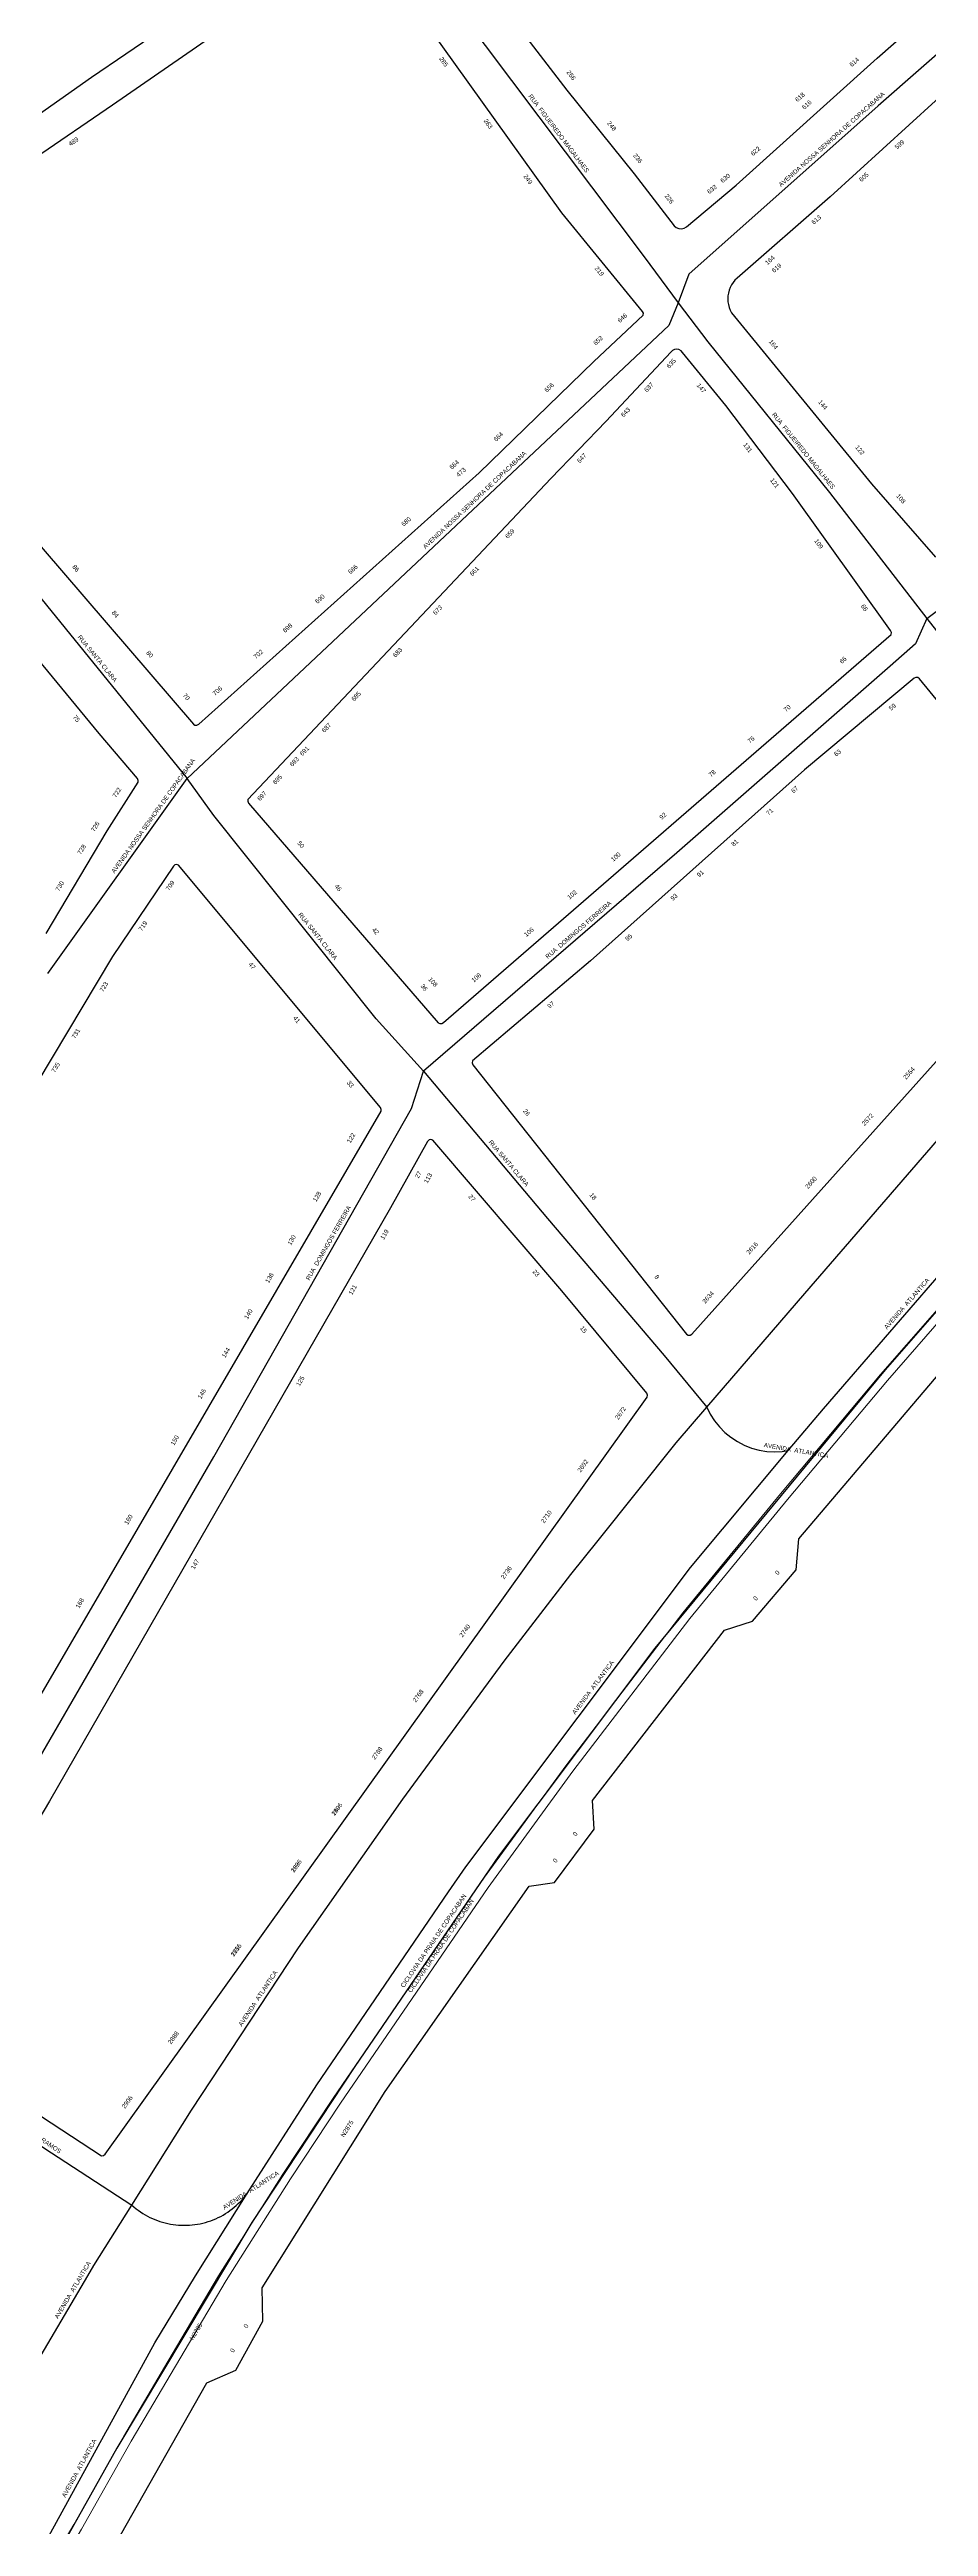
# Model space of a CAD drawing. Header units: millimetres. Extents: x 617751 to 636088, y 68402 to 77988.
# Drawn here: x 629417 to 629652, y 70839 to 71504 of the extents above; entities that cross this region are included whole.
import ezdxf

# ---------------------------------------------------------------- set-up
doc = ezdxf.new("R2010")
doc.units = ezdxf.units.MM
doc.header["$LTSCALE"] = 3
doc.header["$MEASUREMENT"] = 0
for name, color, linetype in [('ALINHAMENTO PREDIAL', 120, 'Continuous'), ('NOME LOGRADOURO', 252, 'Continuous'), ('NUMERAÇÃO', 7, 'Continuous'), ('OBRA DE ARTE', 190, 'Continuous')]:
    doc.layers.add(name, color=color, linetype=linetype)
doc.styles.get("Standard").update_dxf_attribs({"font": 'arial.ttf'})

msp = doc.modelspace()

# ---------------------------------------------------------------- linework, layer by layer
at = {"layer": 'ALINHAMENTO PREDIAL'}
for points in [[(629517.63, 71543.65), (629531.81, 71524.13), (629555.32, 71493.43), (629573.39, 71470.98), (629584.09, 71457.02), (629584.65, 71456.54), (629585.33, 71456.26), (629586.06, 71456.2), (629586.78, 71456.37), (629587.37, 71456.73), (629600.75, 71467.92), (629638.53, 71502.03), (629662.7, 71523.32)], [(629492.35, 71530.21), (629433.38, 71489.4), (629392.04, 71461.09), (629383.99, 71455.6), (629359, 71437.66), (629358.7, 71437.24), (629358.65, 71436.73), (629358.86, 71436.25)], [(629358.86, 71436.25), (629365.85, 71427.82), (629402.77, 71384.16), (629455.1, 71323.25), (629455.53, 71322.95), (629456.05, 71322.91), (629456.57, 71323.18), (629531.79, 71390.73), (629562.53, 71420.6), (629575.78, 71433.03), (629575.83, 71433.55), (629575.62, 71434.02), (629553.96, 71460.53), (629514.79, 71515.21)], [(629661.24, 71496.97), (629625.97, 71464.8), (629600.97, 71442.94), (629600.41, 71442.39), (629599.92, 71441.79), (629599.49, 71441.13), (629599.13, 71440.44), (629598.85, 71439.71), (629598.65, 71438.96), (629598.52, 71438.19), (629598.48, 71437.41), (629598.51, 71436.63), (629598.63, 71435.85), (629598.83, 71435.1), (629599.11, 71434.37), (629599.46, 71433.67)], [(629599.46, 71433.67), (629637.02, 71387.74), (629654.22, 71368.07)], [(629469.94, 71302.01), (629520.76, 71243.05), (629521.21, 71242.81), (629521.73, 71242.82), (629522.2, 71243.12), (629642.29, 71347.29), (629642.38, 71347.8), (629642.17, 71348.33), (629615.87, 71385.17), (629597.94, 71408.77), (629586.35, 71423.02), (629585.93, 71423.47), (629585.39, 71423.76), (629584.78, 71423.87), (629584.17, 71423.79), (629583.62, 71423.53), (629583.17, 71423.11), (629565.83, 71404.54), (629551, 71389.13), (629469.76, 71303), (629469.72, 71302.49), (629469.94, 71302.01)], [(629415.58, 71267), (629431.97, 71294.53), (629440.28, 71307.61), (629440.32, 71308.12), (629440.1, 71308.59), (629429.87, 71320.67), (629400.49, 71356.2)], [(629530.11, 71231.74), (629587.38, 71159.4), (629587.83, 71159.14), (629588.35, 71159.13), (629588.84, 71159.43), (629668.28, 71248.13), (629695.76, 71278.57), (629695.85, 71279.08), (629695.62, 71279.62), (629649.9, 71335.42), (629649.48, 71335.72), (629648.96, 71335.77), (629648.49, 71335.55), (629619.05, 71310.91), (629561.63, 71259.68), (629529.99, 71232.8), (629529.9, 71232.29), (629530.11, 71231.74)], [(629291.74, 71029.79), (629292.07, 71029.4), (629336.91, 70997.98), (629364.67, 70979.73), (629365.17, 70979.6), (629365.67, 70979.73), (629366.04, 70980.09), (629505.45, 71219.26), (629505.5, 71219.78), (629505.28, 71220.25), (629451.15, 71285.33), (629450.66, 71285.5), (629450.15, 71285.4), (629449.76, 71285.06), (629433.44, 71260.82), (629405.15, 71213.49), (629369.03, 71156.62), (629324.16, 71082.85), (629299.63, 71043.91), (629291.77, 71030.7), (629291.74, 71029.79)], [(629381.74, 70970.41), (629382.12, 70969.96), (629392.68, 70963.5), (629430.45, 70938.84), (629430.97, 70938.89), (629431.43, 70939.24), (629576.87, 71142.55), (629576.95, 71143.06), (629576.73, 71143.58), (629553.99, 71171.03), (629519.33, 71211.56), (629518.83, 71211.71), (629518.33, 71211.58), (629517.93, 71211.19), (629508, 71193.34), (629416.54, 71034.04), (629409.34, 71022.01), (629401.69, 71007.2), (629381.81, 70971.32), (629381.74, 70970.41)], [(629668.14, 71181.3), (629640.69, 71149.84), (629578.87, 71075.09), (629536.95, 71019.29), (629498.4, 70962.84), (629470.81, 70920.93), (629434.58, 70860.31), (629400.84, 70800.29), (629368.91, 70739.28), (629339.84, 70677.87), (629314.89, 70619.44), (629283.22, 70535.25), (629257.42, 70458.63), (629230.39, 70365.46), (629212.92, 70287.64), (629201.44, 70226.84), (629193.8, 70160.81), (629192.98, 70144.34), (629192.16, 70105.47), (629192.23, 70086.89), (629194.96, 70047.06), (629198.58, 70011.09), (629202.8, 69983.58), (629208.59, 69953.9)], [(629668.14, 71181.3), (629640.69, 71149.84), (629578.87, 71075.09), (629536.95, 71019.29), (629498.4, 70962.84), (629470.81, 70920.93), (629434.58, 70860.31), (629400.84, 70800.29), (629368.91, 70739.28), (629339.84, 70677.87), (629314.89, 70619.44), (629283.22, 70535.25), (629257.42, 70458.63), (629230.39, 70365.46), (629212.92, 70287.64), (629201.44, 70226.84), (629193.8, 70160.81), (629192.98, 70144.34), (629192.16, 70105.47), (629192.23, 70086.89), (629194.96, 70047.06), (629198.58, 70011.09), (629202.8, 69983.58), (629208.59, 69953.9)], [(629668.14, 71181.3), (629640.69, 71149.84), (629578.87, 71075.09), (629536.95, 71019.29), (629498.4, 70962.84), (629470.81, 70920.93), (629434.58, 70860.31), (629400.84, 70800.29), (629368.91, 70739.28), (629339.84, 70677.87), (629314.89, 70619.44), (629283.22, 70535.25), (629257.42, 70458.63), (629230.39, 70365.46), (629212.92, 70287.64), (629201.44, 70226.84), (629193.8, 70160.81), (629192.98, 70144.34), (629192.16, 70105.47), (629192.23, 70086.89), (629194.96, 70047.06), (629198.58, 70011.09), (629202.8, 69983.58), (629208.59, 69953.9)], [(629420.34, 70810.13), (629458.69, 70877.86), (629466.48, 70881.31), (629473.76, 70894.41), (629473.52, 70903.38), (629506.53, 70956.06), (629545.15, 71011.19), (629551.96, 71012.2), (629562.64, 71026.51), (629562.16, 71034.27), (629597.62, 71079.94), (629605.14, 71082.37), (629616.79, 71096.2), (629617.52, 71104.44), (629673.12, 71170.01)], [(629420.34, 70810.13), (629458.69, 70877.86), (629466.48, 70881.31), (629473.76, 70894.41), (629473.52, 70903.38), (629506.53, 70956.06), (629545.15, 71011.19), (629551.96, 71012.2), (629562.64, 71026.51), (629562.16, 71034.27), (629597.62, 71079.94), (629605.14, 71082.37), (629616.79, 71096.2), (629617.52, 71104.44), (629673.12, 71170.01)], [(629420.34, 70810.13), (629458.69, 70877.86), (629466.48, 70881.31), (629473.76, 70894.41), (629473.52, 70903.38), (629506.53, 70956.06), (629545.15, 71011.19), (629551.96, 71012.2), (629562.64, 71026.51), (629562.16, 71034.27), (629597.62, 71079.94), (629605.14, 71082.37), (629616.79, 71096.2), (629617.52, 71104.44), (629673.12, 71170.01)]]:
    msp.add_lwpolyline(points, dxfattribs=at)
at = {"layer": 'NOME LOGRADOURO'}
for points in [[(629726.74, 71565.52), (629678.62, 71524.31), (629662.62, 71510.1), (629638.85, 71489.23), (629588.01, 71444.01), (629585.19, 71436.34)], [(629427.81, 71496.91), (629501.5, 71547.14)], [(629501.5, 71547.14), (629512.16, 71533.68), (629576.05, 71448.67), (629585.19, 71436.34)], [(629345.81, 71439.13), (629427.81, 71496.91)], [(629651.92, 71351.58), (629723.04, 71405.27), (629760.86, 71436.07), (629798.9, 71467.75)], [(629345.81, 71439.13), (629347.51, 71437.02), (629392.93, 71383.16), (629453.45, 71308.63)], [(629585.19, 71436.34), (629582.63, 71430.21), (629453.45, 71308.63)], [(629585.19, 71436.34), (629593.12, 71425.86), (629625.73, 71385.45), (629651.92, 71351.58)], [(629651.92, 71351.58), (629648.85, 71344.76), (629642.06, 71338.74), (629584.82, 71288.66), (629516.83, 71230.07)], [(629651.92, 71351.58), (629696.93, 71294.16), (629712.05, 71272.61)], [(629416.09, 71256.28), (629453.45, 71308.63)], [(629516.83, 71230.07), (629504.16, 71244.11), (629460.57, 71298.7), (629453.45, 71308.63)], [(629592.85, 71139.82), (629619.18, 71170.39), (629661.61, 71219.52), (629662.04, 71219.99), (629712.05, 71272.61)], [(629614.72, 71128.16), (629624.12, 71139.39), (629659.79, 71180.57), (629689.95, 71213.5), (629723.13, 71248.21)], [(629370.1, 70971.12), (629373.04, 70975.88), (629410.75, 71040.37), (629460.59, 71126.5), (629513.67, 71220.01), (629516.83, 71230.07)], [(629516.83, 71230.07), (629550.12, 71190.51), (629581.39, 71153.73), (629592.85, 71139.82)], [(629438.62, 70925.59), (629454.56, 70951.1), (629483.3, 70994.7), (629511.28, 71034.59), (629522.38, 71049.71), (629538.51, 71071.67), (629556.38, 71094.9), (629563.69, 71104.05), (629584.66, 71130.3), (629592.85, 71139.82)], [(629592.85, 71139.82), (629593.79, 71137.95), (629594.91, 71136.19), (629596.22, 71134.55), (629597.68, 71133.07), (629599.3, 71131.74), (629601.04, 71130.59), (629602.9, 71129.62), (629604.85, 71128.86), (629606.86, 71128.31), (629608.93, 71127.96), (629611.01, 71127.84), (629613.1, 71127.93), (629614.72, 71128.16)], [(629469.5, 70928.68), (629488.24, 70957.91), (629523.51, 71009.67), (629528.23, 71016.44), (629588.45, 71096.79), (629614.72, 71128.16)], [(629370.1, 70971.12), (629386.84, 70960.16), (629414.98, 70941), (629438.62, 70925.59)], [(629398.53, 70804.41), (629444.75, 70888.66), (629455.65, 70906.64), (629469.5, 70928.68)], [(629406.1, 70871.04), (629412.46, 70882.28), (629426.83, 70906.64), (629428.44, 70909.36), (629438.62, 70925.59)], [(629438.62, 70925.59), (629439.17, 70925.11), (629439.74, 70924.64), (629440.32, 70924.2), (629440.92, 70923.78), (629441.53, 70923.38), (629442.15, 70923), (629442.79, 70922.65), (629443.44, 70922.31), (629444.1, 70922), (629444.77, 70921.72), (629445.45, 70921.45), (629446.14, 70921.21), (629446.84, 70921), (629447.54, 70920.8), (629448.25, 70920.64), (629448.97, 70920.5), (629449.69, 70920.38), (629450.41, 70920.29), (629451.14, 70920.22), (629451.87, 70920.18), (629452.6, 70920.17), (629453.33, 70920.18), (629454.06, 70920.21), (629454.79, 70920.27), (629455.51, 70920.36), (629456.23, 70920.47), (629456.95, 70920.61), (629457.66, 70920.77), (629458.37, 70920.96), (629459.07, 70921.17), (629459.76, 70921.41), (629460.44, 70921.67), (629461.11, 70921.95), (629461.77, 70922.25), (629462.43, 70922.58), (629463.07, 70922.94), (629463.69, 70923.31), (629464.31, 70923.71), (629464.91, 70924.12), (629465.49, 70924.56), (629466.06, 70925.02), (629466.61, 70925.5), (629467.15, 70925.99), (629467.66, 70926.51), (629468.16, 70927.04), (629468.64, 70927.59), (629469.11, 70928.16), (629469.55, 70928.74)]]:
    msp.add_lwpolyline(points, dxfattribs=at)
at = {"layer": 'OBRA DE ARTE', "lineweight": 20}
for points in [[(629667.95, 71181.22), (629639.48, 71148.56), (629612.66, 71116.57), (629586.43, 71084.58), (629555.03, 71043.54), (629532.19, 71012.29), (629492.62, 70954.31), (629479.12, 70933.91), (629461.88, 70906.59), (629448.25, 70883.62), (629436.36, 70863.4), (629423.03, 70839.82), (629411.87, 70820.87), (629398.6, 70796.33), (629381.54, 70763.52), (629375.26, 70750.89), (629358.83, 70718.55), (629336.8, 70670.4), (629321.27, 70634.28), (629306.83, 70598.7), (629292.8, 70561.21), (629278.59, 70522.82), (629270.17, 70497.86), (629260.26, 70467.54)], [(629669.75, 71179.63), (629641.31, 71147), (629614.51, 71115.04), (629588.31, 71083.1), (629556.95, 71042.11), (629534.15, 71010.91), (629494.61, 70952.97), (629481.14, 70932.61), (629463.92, 70905.34), (629450.31, 70882.4), (629438.44, 70862.21), (629425.1, 70838.62), (629413.96, 70819.69), (629400.72, 70795.21), (629383.67, 70762.43), (629377.4, 70749.81), (629360.99, 70717.5), (629338.99, 70669.43), (629323.49, 70633.36), (629309.06, 70597.83), (629295.04, 70560.38), (629280.85, 70522.02), (629272.45, 70497.11)]]:
    msp.add_lwpolyline(points, dxfattribs=at)

# ---------------------------------------------------------------- texts
at = {"layer": 'NOME LOGRADOURO'}
for s, rotation, p in [('RUA  FIGUEIREDO MAGALHAES', 306.92701, (629544.91, 71491.77)), ('AVENIDA NOSSA SENHORA DE COPACABANA', 41.6467, (629612.77, 71467.37)), ('RUA  FIGUEIREDO MAGALHAES', 308.90279, (629610.21, 71406.28)), ('AVENIDA NOSSA SENHORA DE COPACABANA', 43.26404, (629517.35, 71370.15)), ('RUA SANTA CLARA', 309.07556, (629423.97, 71346.52)), ('AVENIDA NOSSA SENHORA DE COPACABANA', 54.48867, (629433.96, 71283.03)), ('RUA SANTA CLARA', 308.6033, (629483.15, 71272.03)), ('RUA  DOMINGOS FERREIRA', 40.75295, (629550.18, 71260.12)), ('RUA SANTA CLARA', 310.08082, (629534.24, 71210.93)), ('RUA  DOMINGOS FERREIRA', 60.42338, (629486.26, 71173.75)), ('AVENIDA  ATLANTICA', 49.10097, (629641.2, 71160.63)), ('AVENIDA  ATLANTICA', 350.40358, (629608.07, 71129.12)), ('AVENIDA  ATLANTICA', 53.1495, (629557.54, 71057.21)), ('AVENIDA  ATLANTICA', 56.60816, (629468.1, 70973.45)), ('RUA  CONSTANTE RAMOS', 325.75356, (629401.47, 70951.41)), ('AVENIDA  ATLANTICA', 32.82982, (629463.46, 70924.35)), ('AVENIDA  ATLANTICA', 59.46355, (629418.79, 70894.96)), ('AVENIDA  ATLANTICA', 61.24863, (629420.76, 70847.01))]:
    msp.add_text(s, height=1.2, rotation=rotation, dxfattribs=at).set_placement(p)
at = {"layer": 'NUMERAÇÃO'}
for s, rotation, p in [('285', 305.5844, (629520.98, 71501.85)), ('614', 42.09893, (629631.76, 71499.61)), ('266', 307.41267, (629555.14, 71498.18)), ('618', 42.09893, (629617.2, 71490.18)), ('616', 42.09893, (629619.04, 71488.14)), ('263', 305.5844, (629532.91, 71485.2)), ('248', 308.79853, (629566.02, 71484.52)), ('489', 34.42113, (629422.14, 71478.37)), ('236', 308.79853, (629573.01, 71475.83)), ('622', 42.09893, (629605.26, 71475.69)), ('599', 42.38964, (629643.93, 71477.45)), ('249', 305.5844, (629543.59, 71470.28)), ('630', 39.92671, (629597.1, 71468.45)), ('605', 42.38964, (629634.35, 71468.71)), ('226', 307.43125, (629581.43, 71465.01)), ('632', 39.92671, (629593.55, 71465.48)), ('613', 41.18397, (629621.56, 71457.28)), ('164', 41.18397, (629609.11, 71446.4)), ('219', 309.22591, (629562.68, 71445.51)), ('619', 41.18397, (629610.92, 71444.33)), ('646', 42.87187, (629569.57, 71430.87)), ('652', 42.87187, (629563.07, 71424.85)), ('164', 309.2494, (629609.4, 71425.86)), ('635', 46.98559, (629582.77, 71418.64)), ('656', 44.20002, (629549.95, 71412.2)), ('637', 46.98559, (629576.78, 71412.24)), ('147', 309.12271, (629590.03, 71414.13)), ('144', 309.2494, (629622.65, 71409.66)), ('643', 46.98559, (629570.53, 71405.53)), ('664', 44.20002, (629536.35, 71398.99)), ('664', 44.20002, (629536.35, 71398.99)), ('647', 46.12218, (629558.75, 71393.21)), ('131', 307.1914, (629602.52, 71398.2)), ('122', 309.2494, (629632.58, 71397.51)), ('664', 41.94614, (629524.44, 71391.52)), ('473', 41.94614, (629526.28, 71389.47)), ('121', 307.1914, (629609.73, 71388.71)), ('108', 311.14261, (629643.58, 71384.42)), ('680', 41.94614, (629511.54, 71376.23)), ('659', 46.65488, (629539.48, 71372.92)), ('109', 305.49533, (629621.6, 71372.41)), ('86', 310.64207, (629422.53, 71365.38)), ('686', 41.94614, (629497.26, 71363.41)), ('661', 46.65538, (629529.98, 71362.86)), ('690', 41.94614, (629488.41, 71355.46)), ('84', 310.64207, (629433.11, 71353.07)), ('698', 41.94614, (629479.72, 71347.66)), ('673', 46.65398, (629520.11, 71352.42)), ('66', 305.49533, (629634.11, 71354.88)), ('80', 310.64207, (629442.35, 71342.31)), ('702', 41.94614, (629471.88, 71340.62)), ('683', 46.65494, (629509.35, 71341.03)), ('66', 40.92931, (629629.08, 71339.36)), ('70', 310.64207, (629452.17, 71330.88)), ('706', 41.94614, (629460.91, 71330.76)), ('685', 46.71414, (629498.25, 71329.27)), ('75', 309.56202, (629422.68, 71325.04)), ('687', 46.63207, (629490.29, 71320.83)), ('70', 40.92931, (629614.11, 71326.39)), ('59', 39.94812, (629642.31, 71326.78)), ('691', 46.58211, (629484.38, 71314.59)), ('76', 40.92931, (629604.4, 71317.97)), ('63', 39.94812, (629627.59, 71314.46)), ('695', 46.65494, (629477.13, 71306.91)), ('693', 46.65494, (629481.65, 71311.71)), ('78', 40.92931, (629593.97, 71308.94)), ('722', 57.51476, (629434.34, 71303.35)), ('697', 46.65494, (629472.96, 71302.51)), ('67', 41.76045, (629616.12, 71304.6)), ('726', 59.26261, (629428.57, 71294.19)), ('92', 40.92931, (629580.76, 71297.49)), ('71', 41.76045, (629609.42, 71298.63)), ('728', 59.26261, (629424.92, 71288.05)), ('50', 310.73381, (629482.89, 71291.2)), ('81', 41.76045, (629600.06, 71290.28)), ('100', 40.92931, (629567.76, 71286.23)), ('91', 41.76045, (629590.82, 71282.03)), ('730', 59.26261, (629419.07, 71278.24)), ('709', 56.08231, (629448.58, 71278.38)), ('46', 310.73381, (629492.9, 71279.59)), ('102', 40.92931, (629556.04, 71276.07)), ('93', 41.76045, (629583.75, 71275.73)), ('719', 56.08231, (629441.29, 71267.54)), ('42', 310.73381, (629502.93, 71267.95)), ('106', 40.92931, (629544.45, 71266.03)), ('95', 41.76045, (629571.6, 71264.89)), ('47', 309.69921, (629469.78, 71258.66)), ('108', 40.92931, (629530.33, 71253.79)), ('723', 59.16963, (629430.9, 71251.2)), ('36', 310.73381, (629515.95, 71252.84)), ('108', 310.73381, (629518.03, 71254.63)), ('41', 309.69921, (629481.78, 71244.23)), ('97', 40.25429, (629550.68, 71246.81)), ('731', 59.16963, (629423.39, 71238.63)), ('735', 59.16963, (629417.95, 71229.53)), ('2554', 48.1767, (629646.31, 71227.71)), ('33', 309.69921, (629496.18, 71226.9)), ('26', 308.33845, (629543.44, 71219.34)), ('2572', 48.1767, (629635.19, 71215.29)), ('122', 59.78967, (629497.24, 71210.6)), ('27', 60.94366, (629515.5, 71201.15)), ('128', 59.78967, (629488.07, 71194.86)), ('113', 60.94366, (629517.9, 71199.82)), ('27', 310.4625, (629528.79, 71196.32)), ('18', 308.33845, (629561.28, 71196.79)), ('2600', 48.1767, (629620.02, 71198.36)), ('130', 59.78967, (629481.27, 71183.2)), ('119', 60.16878, (629506.21, 71184.69)), ('2616', 48.1767, (629604.23, 71180.73)), ('23', 310.4625, (629546, 71176.15)), ('136', 59.78967, (629475.34, 71173.03)), ('121', 60.16878, (629497.68, 71169.84)), ('8', 308.33845, (629578.72, 71174.77)), ('2634', 48.1767, (629592.42, 71167.55)), ('140', 59.78967, (629469.68, 71163.33)), ('15', 309.61331, (629558.72, 71161.01)), ('144', 59.78967, (629463.64, 71152.95)), ('146', 59.78967, (629457.2, 71141.91)), ('125', 60.16878, (629483.61, 71145.33)), ('2672', 54.44245, (629569.11, 71136.37)), ('150', 59.78967, (629449.91, 71129.42)), ('2692', 54.44245, (629558.98, 71122.21)), ('160', 59.78967, (629437.51, 71108.14)), ('2710', 54.44245, (629549.2, 71108.55)), ('147', 60.16878, (629455.38, 71096.16)), ('2736', 54.44245, (629538.47, 71093.55)), ('0', 49.91158, (629611.91, 71094.67)), ('168', 59.78967, (629424.44, 71085.71)), ('0', 49.91158, (629606.08, 71087.76)), ('2740', 54.44245, (629527.31, 71077.96)), ('2768', 54.44245, (629514.79, 71060.46)), ('2788', 54.44245, (629503.78, 71045.07)), ('2806', 54.44245, (629493.02, 71030.04)), ('149', 54.44245, (629493.02, 71030.04)), ('0', 53.30079, (629557.73, 71024.52)), ('2826', 54.44245, (629482.12, 71014.8)), ('159', 54.44245, (629482.12, 71014.8)), ('0', 53.30079, (629552.39, 71017.37)), ('2856', 54.44245, (629465.97, 70992.22)), ('171', 54.44245, (629465.97, 70992.22)), ('2888', 54.44245, (629449.13, 70968.69)), ('2906', 54.44245, (629436.76, 70951.41)), ('N2875', 57.95397, (629495.54, 70943.7)), ('N2785', 59.16201, (629455.05, 70889.21)), ('0', 60.96592, (629469.52, 70892.44)), ('0', 60.96592, (629465.88, 70885.89))]:
    msp.add_text(s, height=1.2, rotation=rotation, dxfattribs=at).set_placement(p)
at = {"layer": 'OBRA DE ARTE'}
for p in [(629511.58, 70983.86), (629513.56, 70982.51)]:
    msp.add_text('CICLOVIA DA PRAIA DE COPACABAN', height=1.2, rotation=55.69046, dxfattribs=at).set_placement(p)

doc.saveas('drawing.dxf')
